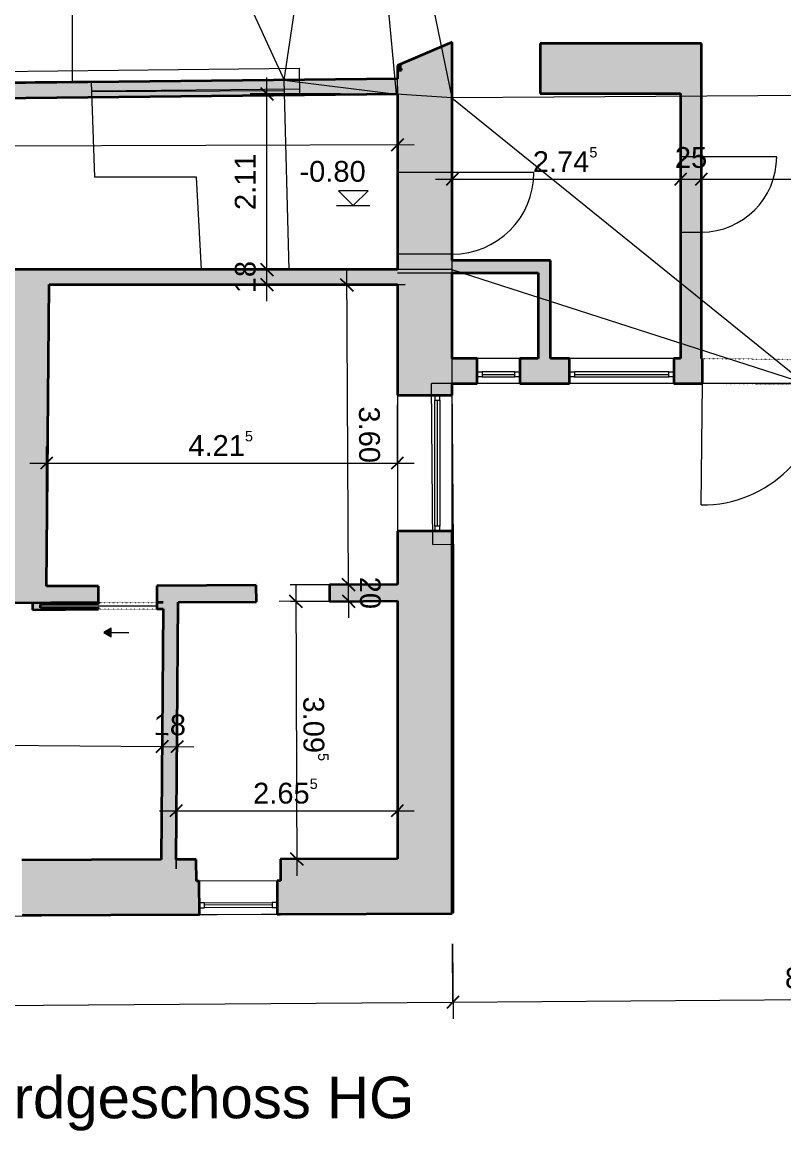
# Model space of a CAD drawing. Header units: millimetres. Extents: x -17984 to 20832, y -17329 to 6888.
# Drawn here: x -1425 to 7726, y -17329 to -4006 of the extents above; entities that cross this region are included whole.
import ezdxf

# ---------------------------------------------------------------- set-up
doc = ezdxf.new("R2010")
doc.units = ezdxf.units.MM
doc.linetypes.add('Über Schnittebene 1', pattern=[1, 0, -1])
for name, color, linetype, lineweight in [('A-ANNO-DIMS', 211, 'Continuous', 9), ('A-ANNO-DIMS-100', 211, 'Continuous', 9), ('A-ANNO-NOTE', 131, 'Continuous', 9), ('A-DOOR', 31, 'Continuous', 9), ('A-FLOR', 192, 'Continuous', 9), ('A-GLAZ', 151, 'Continuous', 9), ('A-MASS', 70, 'Continuous', 9), ('A-WALL', 113, 'Continuous', 9), ('A-WALL-PATT', 111, 'Continuous', 35), ('G-ANNO-DIMS', 111, 'Continuous', 9), ('G-ANNO-TEXT', 231, 'Continuous', 9)]:
    doc.layers.add(name, color=color, linetype=linetype, lineweight=lineweight)
doc.styles.add('Arial', font='arial.ttf', dxfattribs={"height": 500})
doc.styles.add('Arial_1', font='arial.ttf', dxfattribs={"height": 250})
doc.dimstyles.new('2_5mm_-_Arial', dxfattribs={"dimscale": 304.8, "dimtxt": 255.06485, "dimasz": 0.492126, "dimexe": 0.656168, "dimexo": 0.0625, "dimgap": 0.164042, "dimtad": 1, "dimdec": 1, "dimlfac": 0.1, "dimrnd": 0.5, "dimdsep": 46, "dimtxsty": 'Arial_1', "dimblk1": 'OBLIQUE', "dimblk2": 'OBLIQUE', "dimsah": 1, "dimcen": 0.09, "dimdle": 0.656168, "dimazin": 0, "dimtfac": 1, "dimtdec": 4, "dimtix": 1, "dimtmove": 0, "dimatfit": 3, "dimfxl": 2.296588, "dimfxlon": 1, "dimtvp": 1, "dimtolj": 1, "dimtzin": 0, "dimarcsym": 2})
doc.dimstyles.new('2_5mm_-_Arial_1', dxfattribs={"dimscale": 304.8, "dimtxt": 255.06485, "dimasz": 0.492126, "dimexe": 0.656168, "dimexo": 0.0625, "dimgap": 0.164042, "dimtad": 1, "dimlfac": 0.001, "dimrnd": 0.005, "dimzin": 0, "dimdsep": 46, "dimtxsty": 'Arial_1', "dimblk1": 'OBLIQUE', "dimblk2": 'OBLIQUE', "dimsah": 1, "dimcen": 0.09, "dimdle": 0.656168, "dimazin": 0, "dimtfac": 1, "dimtdec": 4, "dimtix": 1, "dimtmove": 0, "dimatfit": 3, "dimfxl": 2.296588, "dimfxlon": 1, "dimtvp": 1, "dimtolj": 1, "dimtzin": 0, "dimarcsym": 2})

# ---------------------------------------------------------------- blocks, each defined once
blk = doc.blocks.new('Wandschiebeflügel 1-flg - 70 x 1_975-415245-Erdgeschoss HG')
at = {"layer": 'A-DOOR', "linetype": 'Über Schnittebene 1'}
for p, q in [((-350, 64), (350, 64)), ((350, -16), (-350, -16))]:
    blk.add_line(p, q, dxfattribs=at)
at = {"layer": 'A-DOOR'}
blk.add_line((-350, 24), (350, 24), dxfattribs=at)
blk = doc.blocks.new('Fenster 1-flg - Variabel - Fenster 1-flg - Variabel-526720-Erdgeschoss HG')
at = {"layer": 'A-GLAZ'}
for p, q in [((-407, 120), (-467, 120)), ((-467, 120), (-467, 60)), ((-467, 60), (-407, 60)), ((-407, 60), (-407, 120)), ((-407, 120), (407, 120)), ((-407, 90), (407, 90)), ((407, 60), (-407, 60)), ((467, 120), (407, 120)), ((407, 120), (407, 60)), ((407, 60), (467, 60)), ((467, 60), (467, 120))]:
    blk.add_line(p, q, dxfattribs=at)
blk = doc.blocks.new('Fenster 1-flg - Variabel - Fenster 1-flg - Variabel-527151-Erdgeschoss HG')
at = {"layer": 'A-GLAZ'}
for p, q in [((-758, 180), (-818, 180)), ((-818, 180), (-818, 120)), ((-758, 120), (-758, 180)), ((-758, 180), (758, 180)), ((-758, 150), (758, 150)), ((818, 180), (758, 180)), ((758, 180), (758, 120)), ((818, 120), (818, 180)), ((-818, 120), (-758, 120)), ((758, 120), (-758, 120)), ((758, 120), (818, 120))]:
    blk.add_line(p, q, dxfattribs=at)
blk = doc.blocks.new('Fenster 1-flg - Variabel - Fenster 1-flg - Variabel-531383-Erdgeschoss HG')
at = {"layer": 'A-GLAZ'}
for p, q in [((-255, -70), (-255, -10)), ((-255, -10), (-195, -10)), ((-195, -70), (-255, -70)), ((-195, -10), (-195, -70)), ((195, -10), (-195, -10)), ((-195, -40), (195, -40)), ((-195, -70), (195, -70)), ((195, -70), (195, -10)), ((195, -10), (255, -10)), ((255, -70), (195, -70)), ((255, -10), (255, -70))]:
    blk.add_line(p, q, dxfattribs=at)
blk = doc.blocks.new('Fenster 1-flg - Variabel - Fenster 1-flg - Variabel-531395-Erdgeschoss HG')
at = {"layer": 'A-GLAZ'}
for p, q in [((-625, -70), (-625, -10)), ((-625, -10), (-565, -10)), ((-565, -70), (-625, -70)), ((-565, -10), (-565, -70)), ((565, -10), (-565, -10)), ((-565, -40), (565, -40)), ((-565, -70), (565, -70)), ((565, -70), (565, -10)), ((565, -10), (625, -10)), ((625, -70), (565, -70)), ((625, -10), (625, -70))]:
    blk.add_line(p, q, dxfattribs=at)
blk = doc.blocks.new('Drehflügel 1-flg - Variabel - Drehflügel 1-flg - Variabel-535595-Erdgeschoss HG')
at = {"layer": 'A-DOOR', "linetype": 'Über Schnittebene 1'}
for p, q in [((452, 111), (-452, 111)), ((-452, -139), (452, -139))]:
    blk.add_line(p, q, dxfattribs=at)
at = {"layer": 'A-DOOR'}
blk.add_line((452, -1044), (452, -139), dxfattribs=at)
blk.add_arc((452, -139), 905, 180, 270, dxfattribs=at)
blk = doc.blocks.new('Drehflügel 1-flg - Variabel - Drehflügel 1-flg - Variabel-535766-Erdgeschoss HG')
at = {"layer": 'A-DOOR', "linetype": 'Über Schnittebene 1'}
for p, q in [((491, 316), (-491, 316)), ((-491, -344), (491, -344))]:
    blk.add_line(p, q, dxfattribs=at)
at = {"layer": 'A-DOOR'}
blk.add_line((491, -1326), (491, -344), dxfattribs=at)
blk.add_arc((491, -344), 982, 180, 270, dxfattribs=at)
blk = doc.blocks.new('Drehflügel 2-flg - Variabel - Drehflügel 2-flg - Variabel-545345-Erdgeschoss HG')
at = {"layer": 'A-DOOR'}
for p, q in [((-1460, 1624), (-1460, 164)), ((1460, 1624), (1460, 164))]:
    blk.add_line(p, q, dxfattribs=at)
at = {"layer": 'A-DOOR', "linetype": 'Über Schnittebene 1'}
for p, q in [((-1460, 164), (1460, 164)), ((1460, -136), (-1460, -136))]:
    blk.add_line(p, q, dxfattribs=at)
at = {"layer": 'A-DOOR'}
for centre, start, end in [((-1460, 164), 360, 90), ((1460, 164), 90, 180)]:
    blk.add_arc(centre, 1460, start, end, dxfattribs=at)
blk = doc.blocks.new('Höhenkoten - Fertig-4502-Erdgeschoss HG')
at = {"layer": 'G-ANNO-DIMS'}
for p, q in [((1.77, 1.77), (-1.77, 1.77)), ((0, 0), (-1.77, 1.77)), ((0, 0), (1.77, 1.77)), ((-2.01, 0), (1.98, 0))]:
    blk.add_line(p, q, dxfattribs=at)
blk = doc.blocks.new('DIMBLOCK4-Erdgeschoss HG')
at = {"layer": 'A-ANNO-DIMS-100'}
for p, q in [((3743, -5193), (3743, -6093)), ((3743, -5893), (3743, -5193)), ((6486, -5193), (6486, -6093)), ((6486, -5893), (6486, -5193)), ((3543, -5893), (6486, -5893))]:
    blk.add_line(p, q, dxfattribs=at)
at = {"layer": 'A-ANNO-DIMS-100', "lineweight": 25}
for p, q in [((3743, -5893), (3818, -5818)), ((6486, -5893), (6561, -5818)), ((3743, -5893), (3668, -5968)), ((6486, -5893), (6411, -5968))]:
    blk.add_line(p, q, dxfattribs=at)
at = {"layer": 'A-ANNO-DIMS-100', "color": 0, "insert": (4710, -5507), "char_height": 250, "width": 970.26, "attachment_point": 1, "line_spacing_factor": 0.941778, "style": 'Arial_1'}
blk.add_mtext('2.74\\A2\\H0.5x;\\S5^  ;\\H2x;', dxfattribs=at)
blk = doc.blocks.new('_Oblique')
at = {"color": 0, "linetype": 'ByBlock', "lineweight": -2}
blk.add_line((-0.5, -0.5), (0.5, 0.5), dxfattribs=at)
blk = doc.blocks.new('DIMBLOCK5-Erdgeschoss HG')
at = {"layer": 'A-ANNO-DIMS-100'}
for p, q in [((6486, -5193), (6486, -6093)), ((6486, -5893), (6486, -5193)), ((6736, -5193), (6736, -6093)), ((6736, -5893), (6736, -5193)), ((6486, -5893), (6736, -5893))]:
    blk.add_line(p, q, dxfattribs=at)
at = {"layer": 'A-ANNO-DIMS-100', "lineweight": 25}
for p, q in [((6486, -5893), (6561, -5818)), ((6736, -5893), (6811, -5818)), ((6486, -5893), (6411, -5968)), ((6736, -5893), (6661, -5968))]:
    blk.add_line(p, q, dxfattribs=at)
at = {"layer": 'A-ANNO-DIMS-100', "color": 0, "insert": (6417, -5507), "char_height": 250, "width": 465.23, "attachment_point": 1, "line_spacing_factor": 0.941778, "style": 'Arial_1'}
blk.add_mtext('25', dxfattribs=at)
blk = doc.blocks.new('DIMBLOCK6-Erdgeschoss HG')
at = {"layer": 'A-ANNO-DIMS-100'}
for p, q in [((6736, -5193), (6736, -6093)), ((6736, -5893), (6736, -5193)), ((12059, -5193), (12059, -6093)), ((12059, -5893), (12059, -5193)), ((6736, -5893), (12259, -5893))]:
    blk.add_line(p, q, dxfattribs=at)
at = {"layer": 'A-ANNO-DIMS-100', "lineweight": 25}
for p, q in [((6736, -5893), (6811, -5818)), ((12059, -5893), (12134, -5818)), ((6736, -5893), (6661, -5968)), ((12059, -5893), (11984, -5968))]:
    blk.add_line(p, q, dxfattribs=at)
at = {"layer": 'A-ANNO-DIMS-100', "color": 0, "insert": (8993, -5507), "char_height": 250, "width": 970.26, "attachment_point": 1, "line_spacing_factor": 0.941778, "style": 'Arial_1'}
blk.add_mtext('5.32\\A2\\H0.5x;\\S5^  ;\\H2x;', dxfattribs=at)
blk = doc.blocks.new('DIMBLOCK14-Erdgeschoss HG')
at = {"layer": 'A-ANNO-DIMS-100'}
for p, q in [((1862, -10766), (1875, -14263)), ((2562, -10964), (1662, -10967)), ((1862, -10966), (2562, -10964)), ((2574, -14061), (1674, -14064)), ((1874, -14063), (2574, -14061))]:
    blk.add_line(p, q, dxfattribs=at)
at = {"layer": 'A-ANNO-DIMS-100', "lineweight": 25}
for p, q in [((1862, -10966), (1787, -10892)), ((1862, -10966), (1938, -11041)), ((1874, -14063), (1799, -13989)), ((1874, -14063), (1950, -14138))]:
    blk.add_line(p, q, dxfattribs=at)
at = {"layer": 'A-ANNO-DIMS-100', "color": 0, "insert": (2253, -12109), "char_height": 250, "width": 970.26, "attachment_point": 1, "rotation": 270.2224, "line_spacing_factor": 0.941778, "style": 'Arial_1'}
blk.add_mtext('3.09\\A2\\H0.5x;\\S5^  ;\\H2x;', dxfattribs=at)
blk = doc.blocks.new('DIMBLOCK15-Erdgeschoss HG')
at = {"layer": 'A-ANNO-DIMS-100'}
for p, q in [((1797, -10769), (2697, -10764)), ((2497, -10765), (1797, -10769)), ((2499, -11165), (2497, -10765)), ((1798, -10969), (2698, -10964)), ((2498, -10965), (1798, -10969))]:
    blk.add_line(p, q, dxfattribs=at)
at = {"layer": 'A-ANNO-DIMS-100', "lineweight": 25}
for p, q in [((2497, -10765), (2421, -10690)), ((2497, -10765), (2572, -10840)), ((2498, -10965), (2422, -10890)), ((2498, -10965), (2573, -11040))]:
    blk.add_line(p, q, dxfattribs=at)
at = {"layer": 'A-ANNO-DIMS-100', "color": 0, "insert": (2882, -10669), "char_height": 250, "width": 465.23, "attachment_point": 1, "rotation": 270.3182, "line_spacing_factor": 0.941778, "style": 'Arial_1'}
blk.add_mtext('20', dxfattribs=at)
blk = doc.blocks.new('DIMBLOCK16-Erdgeschoss HG')
at = {"layer": 'A-ANNO-DIMS-100'}
for p, q in [((2497, -10765), (2476, -6963)), ((3177, -7159), (2277, -7164)), ((2477, -7163), (3177, -7159)), ((1797, -10769), (2697, -10764)), ((2497, -10765), (1797, -10769))]:
    blk.add_line(p, q, dxfattribs=at)
at = {"layer": 'A-ANNO-DIMS-100', "lineweight": 25}
for p, q in [((2477, -7163), (2401, -7089)), ((2477, -7163), (2552, -7238)), ((2497, -10765), (2421, -10690)), ((2497, -10765), (2572, -10840))]:
    blk.add_line(p, q, dxfattribs=at)
at = {"layer": 'A-ANNO-DIMS-100', "color": 0, "insert": (2871, -8623), "char_height": 250, "width": 814.16, "attachment_point": 1, "rotation": 270.3182, "line_spacing_factor": 0.941778, "style": 'Arial_1'}
blk.add_mtext('3.60', dxfattribs=at)
blk = doc.blocks.new('DIMBLOCK17-Erdgeschoss HG')
at = {"layer": 'A-ANNO-DIMS-100', "lineweight": 25}
for p, q in [((1516, -6980), (1441, -6905)), ((1516, -6980), (1591, -7055)), ((1516, -7160), (1441, -7085)), ((1516, -7160), (1591, -7235))]:
    blk.add_line(p, q, dxfattribs=at)
at = {"layer": 'A-ANNO-DIMS-100'}
for p, q in [((816, -6980), (1716, -6980)), ((1516, -6980), (816, -6980)), ((1516, -7360), (1516, -6980)), ((816, -7160), (1716, -7160)), ((1516, -7160), (816, -7160))]:
    blk.add_line(p, q, dxfattribs=at)
at = {"layer": 'A-ANNO-DIMS-100', "color": 0, "insert": (1130, -7264), "char_height": 250, "width": 465.23, "attachment_point": 1, "rotation": 90, "line_spacing_factor": 0.941778, "style": 'Arial_1'}
blk.add_mtext('18', dxfattribs=at)
blk = doc.blocks.new('DIMBLOCK18-Erdgeschoss HG')
at = {"layer": 'A-ANNO-DIMS-100', "lineweight": 25}
for p, q in [((1516, -4869), (1441, -4794)), ((1516, -4869), (1591, -4944)), ((1516, -6980), (1441, -6905)), ((1516, -6980), (1591, -7055))]:
    blk.add_line(p, q, dxfattribs=at)
at = {"layer": 'A-ANNO-DIMS-100'}
for p, q in [((1516, -6980), (1516, -4669)), ((2216, -4869), (1316, -4869)), ((1516, -4869), (2216, -4869)), ((816, -6980), (1716, -6980)), ((1516, -6980), (816, -6980))]:
    blk.add_line(p, q, dxfattribs=at)
at = {"layer": 'A-ANNO-DIMS-100', "color": 0, "insert": (1130, -6264), "char_height": 250, "width": 814.16, "attachment_point": 1, "rotation": 90, "line_spacing_factor": 0.941778, "style": 'Arial_1'}
blk.add_mtext('2.11', dxfattribs=at)
blk = doc.blocks.new('DIMBLOCK19-Erdgeschoss HG')
at = {"layer": 'A-ANNO-DIMS-100'}
for p, q in [((3083, -4781), (3085, -5681)), ((3085, -5481), (3083, -4781)), ((-7731, -6214), (-7734, -5314)), ((3285, -5480), (-7933, -5514)), ((-7733, -5514), (-7731, -6214))]:
    blk.add_line(p, q, dxfattribs=at)
at = {"layer": 'A-ANNO-DIMS-100', "lineweight": 25}
for p, q in [((-7733, -5514), (-7658, -5438)), ((3085, -5481), (3160, -5405)), ((-7733, -5514), (-7808, -5589)), ((3085, -5481), (3010, -5556))]:
    blk.add_line(p, q, dxfattribs=at)
at = {"layer": 'A-ANNO-DIMS-100', "color": 0, "insert": (-2762, -5112), "char_height": 250, "width": 1046.78, "attachment_point": 1, "rotation": 0.175, "line_spacing_factor": 0.941778, "style": 'Arial_1'}
blk.add_mtext('10.82', dxfattribs=at)
blk = doc.blocks.new('DIMBLOCK21-Erdgeschoss HG')
at = {"layer": 'A-ANNO-DIMS-100'}
for p, q in [((3083, -8604), (3083, -9504)), ((3083, -9304), (3083, -8604)), ((-1131, -10004), (-1131, -9104)), ((-1331, -9304), (3283, -9304)), ((-1131, -9304), (-1131, -10004))]:
    blk.add_line(p, q, dxfattribs=at)
at = {"layer": 'A-ANNO-DIMS-100', "lineweight": 25}
for p, q in [((-1131, -9304), (-1206, -9379)), ((-1131, -9304), (-1056, -9229)), ((3083, -9304), (3008, -9379)), ((3083, -9304), (3158, -9229))]:
    blk.add_line(p, q, dxfattribs=at)
at = {"layer": 'A-ANNO-DIMS-100', "color": 0, "insert": (572, -8918), "char_height": 250, "width": 970.26, "attachment_point": 1, "line_spacing_factor": 0.941778, "style": 'Arial_1'}
blk.add_mtext('4.21\\A2\\H0.5x;\\S5^  ;\\H2x;', dxfattribs=at)
blk = doc.blocks.new('DIMBLOCK24-Erdgeschoss HG')
at = {"layer": 'A-ANNO-DIMS-100'}
for p, q in [((263, -12010), (255, -12910)), ((257, -12710), (263, -12010)), ((-4478, -13373), (-4471, -12473)), ((-4672, -12672), (257, -12710)), ((-4472, -12673), (-4478, -13373))]:
    blk.add_line(p, q, dxfattribs=at)
at = {"layer": 'A-ANNO-DIMS-100', "lineweight": 25}
for p, q in [((-4472, -12673), (-4397, -12599)), ((257, -12710), (333, -12636)), ((-4472, -12673), (-4548, -12748)), ((257, -12710), (181, -12785))]:
    blk.add_line(p, q, dxfattribs=at)
at = {"layer": 'A-ANNO-DIMS-100', "color": 0, "insert": (-2444, -12303), "char_height": 250, "width": 814.16, "attachment_point": 1, "rotation": 359.5496, "line_spacing_factor": 0.941778, "style": 'Arial_1'}
blk.add_mtext('4.73', dxfattribs=at)
blk = doc.blocks.new('DIMBLOCK25-Erdgeschoss HG')
at = {"layer": 'A-ANNO-DIMS-100'}
for p, q in [((263, -12010), (255, -12910)), ((257, -12710), (263, -12010)), ((443, -12012), (435, -12912)), ((437, -12712), (443, -12012)), ((257, -12710), (637, -12713))]:
    blk.add_line(p, q, dxfattribs=at)
at = {"layer": 'A-ANNO-DIMS-100', "lineweight": 25}
for p, q in [((257, -12710), (333, -12636)), ((437, -12712), (513, -12637)), ((257, -12710), (181, -12785)), ((437, -12712), (361, -12786))]:
    blk.add_line(p, q, dxfattribs=at)
at = {"layer": 'A-ANNO-DIMS-100', "color": 0, "insert": (156, -12323), "char_height": 250, "width": 465.23, "attachment_point": 1, "rotation": 359.5496, "line_spacing_factor": 0.941778, "style": 'Arial_1'}
blk.add_mtext('18', dxfattribs=at)
blk = doc.blocks.new('DIMBLOCK26-Erdgeschoss HG')
at = {"layer": 'A-ANNO-DIMS-100'}
for p, q in [((3083, -12782), (3083, -13682)), ((3083, -13482), (3083, -12782)), ((426, -14182), (426, -13282)), ((226, -13482), (3283, -13482)), ((426, -13482), (426, -14182))]:
    blk.add_line(p, q, dxfattribs=at)
at = {"layer": 'A-ANNO-DIMS-100', "lineweight": 25}
for p, q in [((426, -13482), (501, -13407)), ((3083, -13482), (3158, -13407)), ((426, -13482), (351, -13557)), ((3083, -13482), (3008, -13557))]:
    blk.add_line(p, q, dxfattribs=at)
at = {"layer": 'A-ANNO-DIMS-100', "color": 0, "insert": (1350, -13096), "char_height": 250, "width": 970.26, "attachment_point": 1, "line_spacing_factor": 0.941778, "style": 'Arial_1'}
blk.add_mtext('2.65\\A2\\H0.5x;\\S5^  ;\\H2x;', dxfattribs=at)
blk = doc.blocks.new('DIMBLOCK27-Erdgeschoss HG')
at = {"layer": 'A-ANNO-DIMS-100'}
for p, q in [((-8376, -15173), (-8369, -16073)), ((-8370, -15873), (-8376, -15173)), ((3746, -15083), (3752, -15983)), ((3751, -15783), (3746, -15083)), ((-8570, -15875), (3751, -15783))]:
    blk.add_line(p, q, dxfattribs=at)
at = {"layer": 'A-ANNO-DIMS-100', "lineweight": 25}
for p, q in [((3751, -15783), (3825, -15708)), ((-8370, -15873), (-8296, -15798)), ((3751, -15783), (3676, -15859)), ((-8370, -15873), (-8445, -15949))]:
    blk.add_line(p, q, dxfattribs=at)
at = {"layer": 'A-ANNO-DIMS-100', "color": 0, "insert": (-2749, -15445), "char_height": 250, "width": 1046.78, "attachment_point": 1, "rotation": 0.4256, "line_spacing_factor": 0.941778, "style": 'Arial_1'}
blk.add_mtext('12.12', dxfattribs=at)
blk = doc.blocks.new('DIMBLOCK28-Erdgeschoss HG')
at = {"layer": 'A-ANNO-DIMS-100'}
for p, q in [((12404, -15019), (12410, -15919)), ((12409, -15719), (12404, -15019)), ((3746, -15083), (3752, -15983)), ((3751, -15783), (3746, -15083)), ((3751, -15783), (12409, -15719))]:
    blk.add_line(p, q, dxfattribs=at)
at = {"layer": 'A-ANNO-DIMS-100', "lineweight": 25}
for p, q in [((3751, -15783), (3825, -15708)), ((12409, -15719), (12334, -15795)), ((12409, -15719), (12483, -15643)), ((3751, -15783), (3676, -15859))]:
    blk.add_line(p, q, dxfattribs=at)
at = {"layer": 'A-ANNO-DIMS-100', "color": 0, "insert": (7738, -15367), "char_height": 250, "width": 814.16, "attachment_point": 1, "rotation": 0.4256, "line_spacing_factor": 0.941778, "style": 'Arial_1'}
blk.add_mtext('8.66', dxfattribs=at)

msp = doc.modelspace()

# ---------------------------------------------------------------- hatches: boundary and pattern name
at = {"layer": 'A-ANNO-NOTE'}
msp.add_hatch(color=256, dxfattribs=at).paths.add_polyline_path([(-355.9, -11391.773), (-356.465, -11289.993), (-444.327, -11341.373)], flags=0)
at = {"layer": 'A-WALL-PATT', "lineweight": 9, "transparency": 33554585}
for points in [[(3132.983, -4561.01), (3742.983, -4302.081), (3742.983, -4247.763), (3132.983, -4506.692)], [(6735.983, -4863.007), (6735.983, -4263.007), (4797.983, -4263.007), (4797.983, -4863.007), (6485.983, -4863.007)], [(3742.983, -6942.983), (3742.983, -4302.081), (3082.983, -4582.234), (3082.983, -6942.983)], [(3132.983, -4582.234), (3132.983, -4506.692), (3082.983, -4527.916), (3082.983, -4582.234)], [(-7734.876, -4984.531), (3082.983, -4868.632), (3082.983, -4688.621), (-7735.425, -4804.526)], [(6485.983, -8047.983), (6735.983, -8047.983), (6735.983, -4863.007), (6485.983, -4863.007), (6485.983, -7355.716)], [(4772.983, -7017.983), (4772.983, -6867.983), (3742.983, -6867.983), (3742.983, -7017.983)], [(4772.983, -8047.983), (4922.983, -8047.983), (4922.983, -6867.983), (4772.983, -6867.983), (4772.983, -7355.716)], [(3082.983, -7160.007), (3082.983, -6980.007), (-1519.017, -6980.007), (-1519.017, -7160.007), (2177.689, -7160.007)], [(-1653.801, -10788.064), (-1353.798, -10786.398), (-1398.994, -7160.007), (-1699.017, -7160.007), (-1696.578, -7355.716)], [(-1353.798, -10786.398), (-1131.105, -10785.161), (-1101.279, -7160.007), (-1398.994, -7160.007), (-1396.555, -7355.716)], [(246.381, -14069.575), (426.392, -14068.877), (450.701, -10976.379), (270.687, -10977.379), (269.898, -11077.803)]]:
    msp.add_hatch(color=256, dxfattribs=at).paths.add_polyline_path(points, flags=0)
h = msp.add_hatch(color=256, dxfattribs=at)
h.paths.add_polyline_path([(3082.983, -14058.564), (3742.983, -14056.002), (3742.983, -10123.204), (3082.983, -10123.204), (3082.983, -11077.803)], flags=0)
h.paths.add_polyline_path([(3742.983, -8487.983), (3742.983, -6942.983), (3082.983, -6942.983), (3082.983, -8487.983)], flags=0)
h = msp.add_hatch(color=256, dxfattribs=at)
h.paths.add_polyline_path([(6735.983, -8347.983), (6735.983, -8047.983), (6402.983, -8047.983), (6402.983, -8347.983)], flags=0)
h.paths.add_polyline_path([(4697.84, -8347.983), (5152.983, -8347.983), (5152.983, -8047.983), (4552.983, -8047.983), (4552.983, -8347.983)], flags=0)
h.paths.add_polyline_path([(4042.983, -8347.983), (4042.983, -8047.983), (3742.983, -8047.983), (3742.983, -8347.983)], flags=0)
h = msp.add_hatch(color=256, dxfattribs=at)
h.paths.add_polyline_path([(9701.747, -8377.962), (9705.881, -8077.988), (9670.777, -8077.633), (9667.744, -8377.618)], flags=0)
h.paths.add_polyline_path([(6747.894, -8348.104), (6750.926, -8048.119), (6735.983, -8047.968), (6735.983, -8347.983)], flags=0)
h = msp.add_hatch(color=256, dxfattribs=at)
h.paths.add_polyline_path([(-1651.308, -10988.053), (-506.326, -10981.694), (-507.437, -10781.697), (-1653.801, -10788.064), (-1651.967, -10935.19)], flags=0)
h.paths.add_polyline_path([(193.663, -10977.806), (1388.645, -10971.169), (1387.534, -10771.172), (192.553, -10777.809)], flags=0)
h.paths.add_polyline_path([(2268.631, -10966.282), (3082.983, -10961.759), (3082.983, -10761.756), (2267.521, -10766.285)], flags=0)
h = msp.add_hatch(color=256, dxfattribs=at)
h.paths.add_polyline_path([(-1300.869, -11066.108), (-505.881, -11061.693), (-505.992, -11041.693), (-1205.982, -11045.581), (-1206.204, -11005.582), (-506.215, -11001.694), (-506.326, -10981.694), (-1301.313, -10986.11)], flags=0)
h.paths.add_polyline_path([(194.108, -11057.805), (270.058, -11057.383), (270.687, -10977.379), (193.663, -10977.806)], flags=0)
h = msp.add_hatch(color=256, dxfattribs=at)
h.paths.add_polyline_path([(-7705.022, -14760.446), (-6284.701, -14754.932), (-6287.263, -14094.937), (-7707.037, -14100.448)], flags=0)
h.paths.add_polyline_path([(-5284.709, -14751.051), (-3224.724, -14743.054), (-3227.286, -14083.059), (-5287.271, -14091.055), (-5286.262, -14351.054)], flags=0)
h.paths.add_polyline_path([(-1424.738, -14736.067), (670.246, -14727.935), (667.684, -14067.94), (-1427.3, -14076.072), (-1425.708, -14486.069)], flags=0)
h.paths.add_polyline_path([(1680.239, -14724.014), (3742.983, -14716.007), (3742.983, -14056.002), (1677.677, -14064.019), (1678.686, -14324.017)], flags=0)
h = msp.add_hatch(color=256, dxfattribs=at)
h.paths.add_polyline_path([(670.246, -14727.935), (705.246, -14727.799), (703.693, -14327.802), (668.693, -14327.938)], flags=0)
h.paths.add_polyline_path([(1640.239, -14724.17), (1680.239, -14724.014), (1678.686, -14324.017), (1638.686, -14324.173)], flags=0)

# ---------------------------------------------------------------- linework, layer by layer
at = {"layer": 'A-ANNO-NOTE'}
for p, q in [((-356.465, -11289.993), (-444.327, -11341.373)), ((-355.9, -11391.773), (-356.465, -11289.993)), ((-444.327, -11341.373), (-144.393, -11339.707)), ((-444.327, -11341.373), (-355.9, -11391.773))]:
    msp.add_line(p, q, dxfattribs=at)
at = {"layer": 'A-FLOR', "lineweight": 18}
for p, q in [((2549.037, 849.354), (3736.353, -4914.596)), ((3073.43, -4872.339), (2549.037, 837.538)), ((-819.057, -4714.21), (-819.057, -392.407)), ((-257.209, -388.632), (1721.888, -4703.204)), ((1721.888, -4703.204), (2364.614, -371.013)), ((1721.888, -4703.204), (-4928.21, -4758.234)), ((-4928.21, -4758.234), (-819.057, -4714.21)), ((-819.057, -4714.21), (1721.888, -4703.204)), ((1721.888, -4703.204), (3073.43, -4872.339)), ((3073.43, -4872.339), (1726.041, -4862.576)), ((3736.353, -4914.596), (3073.43, -4872.339)), ((12308.983, -4863.007), (3736.353, -4914.596)), ((3742.854, -6942.983), (3736.353, -4914.596)), ((3736.353, -4914.596), (7984.273, -8347.983)), ((3742.983, -6983.068), (3742.854, -6942.99)), ((7984.273, -8347.983), (3742.983, -6983.068))]:
    msp.add_line(p, q, dxfattribs=at)
at = {"layer": 'A-FLOR'}
for p, q in [((1721.888, -4703.204), (-590.02, -4727.973)), ((-550.233, -5867.331), (-590.02, -4727.973)), ((1781.214, -6980.007), (1721.888, -4703.204)), ((669.767, -5867.331), (-550.233, -5867.331)), ((728.08, -6980.007), (669.767, -5867.331)), ((3742.983, -6980.007), (3082.983, -6980.007)), ((3742.983, -8347.983), (3742.983, -6980.007)), ((7984.273, -8347.983), (5152.983, -8347.983)), ((1680.239, -14724.014), (1680.239, -14724.014))]:
    msp.add_line(p, q, dxfattribs=at)
at = {"layer": 'A-MASS'}
for p, q in [((1725.241, -4831.882), (-585.949, -4844.564)), ((3742.983, -10278.995), (3759.269, -10278.995)), ((3759.269, -10278.995), (3759.269, -14713.31)), ((3033, -14718.763), (-8378.348, -14804.443)), ((3759.269, -14713.31), (3742.983, -14713.433))]:
    msp.add_line(p, q, dxfattribs=at)
at = {"layer": 'A-WALL', "color": 7, "lineweight": 35}
for p, q in [((3742.983, -4247.763), (3082.983, -4527.916)), ((3742.983, -6867.983), (3742.983, -4247.763)), ((6735.983, -4263.007), (4797.983, -4263.007)), ((4797.983, -4263.007), (4797.983, -4863.007)), ((6735.983, -8047.983), (6735.983, -4263.007)), ((3082.983, -4527.916), (3082.983, -4688.621)), ((3132.983, -4561.01), (3082.983, -4582.234)), ((3082.983, -4582.234), (3132.983, -4582.234)), ((3132.983, -4582.234), (3132.983, -4561.01)), ((3082.983, -4688.621), (-7735.425, -4804.526)), ((-7734.876, -4984.531), (3082.983, -4868.632)), ((3082.983, -4868.632), (3082.983, -6980.007)), ((4797.983, -4863.007), (6485.983, -4863.007)), ((6485.983, -4863.007), (6485.983, -8047.983)), ((4922.983, -6867.983), (3742.983, -6867.983)), ((4922.983, -8047.983), (4922.983, -6867.983)), ((3082.983, -6980.007), (-1519.017, -6980.007)), ((3742.983, -8047.983), (3742.983, -7017.983)), ((3742.983, -7017.983), (4772.983, -7017.983)), ((4772.983, -7017.983), (4772.983, -8047.983)), ((-1131.105, -10785.161), (-1101.279, -7160.007)), ((-1101.279, -7160.007), (3082.983, -7160.007)), ((3082.983, -7160.007), (3082.983, -8487.983)), ((4042.983, -8047.983), (3742.983, -8047.983)), ((4042.983, -8347.983), (4042.983, -8047.983)), ((4772.983, -8047.983), (4552.983, -8047.983)), ((4552.983, -8047.983), (4552.983, -8347.983)), ((5152.983, -8047.983), (4922.983, -8047.983)), ((5152.983, -8347.983), (5152.983, -8047.983)), ((6485.983, -8047.983), (6402.983, -8047.983)), ((6402.983, -8047.983), (6402.983, -8347.983)), ((6750.926, -8048.119), (6735.983, -8047.968)), ((6747.894, -8348.104), (6750.926, -8048.119)), ((3742.983, -8347.983), (4042.983, -8347.983)), ((3742.983, -8487.983), (3742.983, -8347.983)), ((4552.983, -8347.983), (5152.983, -8347.983)), ((6402.983, -8347.983), (6735.983, -8347.983)), ((6735.983, -8347.983), (6747.894, -8348.104)), ((3082.983, -8487.983), (3742.983, -8487.983)), ((3082.983, -10123.204), (3082.983, -10761.756)), ((3742.983, -10123.204), (3082.983, -10123.204)), ((3742.983, -14716.007), (3742.983, -10123.204)), ((-507.437, -10781.697), (-1131.105, -10785.161)), ((-506.215, -11001.694), (-507.437, -10781.697)), ((1387.534, -10771.172), (192.553, -10777.809)), ((192.553, -10777.809), (194.108, -11057.805)), ((1388.645, -10971.169), (1387.534, -10771.172)), ((3082.983, -10761.756), (2267.521, -10766.285)), ((2267.521, -10766.285), (2268.631, -10966.282)), ((-506.326, -10981.694), (-1651.308, -10988.053)), ((-1301.313, -10986.11), (-1300.869, -11066.108)), ((-1206.204, -11005.582), (-506.215, -11001.694)), ((-1205.982, -11045.581), (-1206.204, -11005.582)), ((-505.992, -11041.693), (-1205.982, -11045.581)), ((-505.881, -11061.693), (-505.992, -11041.693)), ((193.663, -10977.806), (270.687, -10977.379)), ((194.108, -11057.805), (270.058, -11057.383)), ((270.058, -11057.383), (246.381, -14069.575)), ((426.392, -14068.877), (450.701, -10976.379)), ((450.701, -10976.379), (1388.645, -10971.169)), ((2268.631, -10966.282), (3082.983, -10961.759)), ((3082.983, -10961.759), (3082.983, -14058.564)), ((-1300.869, -11066.108), (-505.881, -11061.693)), ((246.381, -14069.575), (-1427.3, -14076.072)), ((667.684, -14067.94), (426.392, -14068.877)), ((668.693, -14327.938), (667.684, -14067.94)), ((3082.983, -14058.564), (1677.677, -14064.019)), ((1677.677, -14064.019), (1678.686, -14324.017)), ((703.693, -14327.802), (668.693, -14327.938)), ((705.246, -14727.799), (703.693, -14327.802)), ((1678.686, -14324.017), (1638.686, -14324.173)), ((1638.686, -14324.173), (1640.239, -14724.17)), ((-1424.738, -14736.067), (705.246, -14727.799)), ((1640.239, -14724.17), (1680.239, -14724.014)), ((1680.239, -14724.014), (3742.983, -14716.007))]:
    msp.add_line(p, q, dxfattribs=at)
at = {"layer": 'A-WALL'}
for p, q in [((-8067.137, -4666.856), (1903.126, -4560.038)), ((1903.126, -4560.038), (1906.567, -4881.235)), ((3082.983, -4868.632), (3082.983, -4688.621)), ((1905.804, -4810.024), (-586.223, -4836.723)), ((6735.983, -5623.007), (6485.983, -5623.007)), ((3742.983, -5811.409), (3082.983, -5811.409)), ((6485.983, -6527.983), (6735.983, -6527.983)), ((3742.983, -6792.983), (3082.983, -6792.983)), ((3082.983, -7017.983), (3742.983, -7017.983)), ((3742.983, -8347.983), (3742.983, -8047.983)), ((4552.983, -8047.983), (4042.983, -8047.983)), ((6402.983, -8047.983), (5152.983, -8047.983)), ((6735.983, -8047.983), (6735.983, -8347.983)), ((5152.983, -8347.983), (3492.974, -8347.983)), ((3509.278, -10281.104), (3492.974, -8347.983)), ((3759.269, -10278.995), (3742.983, -8347.983)), ((3082.983, -8487.983), (3082.983, -10123.204)), ((3742.983, -10123.204), (3742.983, -8487.983)), ((3509.278, -10281.104), (3759.269, -10278.995)), ((-507.437, -10781.697), (-507.437, -10781.697)), ((194.108, -11057.805), (192.553, -10777.809)), ((1387.534, -10771.172), (1387.534, -10771.172)), ((1387.534, -10771.172), (1388.645, -10971.169)), ((2268.631, -10966.282), (2267.521, -10766.285)), ((-505.881, -11061.693), (-505.881, -11061.693)), ((667.684, -14067.94), (668.693, -14327.938)), ((1638.686, -14324.173), (703.693, -14327.802)), ((705.246, -14727.799), (703.693, -14327.802)), ((-1424.738, -14736.067), (1640.239, -14724.17))]:
    msp.add_line(p, q, dxfattribs=at)

# ---------------------------------------------------------------- block references
at = {"layer": 'A-DOOR'}
for name, p, rotation in [('Drehflügel 1-flg - Variabel - Drehflügel 1-flg - Variabel-535595-Erdgeschoss HG', (6596.548, -6075.495), 89.99999999999991), ('Drehflügel 1-flg - Variabel - Drehflügel 1-flg - Variabel-535766-Erdgeschoss HG', (3398.548, -6302.196), 90), ('Drehflügel 2-flg - Variabel - Drehflügel 2-flg - Variabel-545345-Erdgeschoss HG', (8209.481, -8198.435), 179.4208608242092), ('Wandschiebeflügel 1-flg - 70 x 1_975-415245-Erdgeschoss HG', (-155.974, -11043.972), 0.3182234643206485)]:
    msp.add_blockref(name, p, dxfattribs=dict(at, rotation=rotation))
at = {"layer": 'A-GLAZ'}
for name, p in [('Fenster 1-flg - Variabel - Fenster 1-flg - Variabel-531383-Erdgeschoss HG', (4297.983, -8197.983)), ('Fenster 1-flg - Variabel - Fenster 1-flg - Variabel-531395-Erdgeschoss HG', (5777.983, -8197.983))]:
    msp.add_blockref(name, p, dxfattribs=at)
for name, p, rotation in [('Fenster 1-flg - Variabel - Fenster 1-flg - Variabel-527151-Erdgeschoss HG', (3412.983, -9305.594), 270), ('Fenster 1-flg - Variabel - Fenster 1-flg - Variabel-526720-Erdgeschoss HG', (1171.966, -14525.986), 180.2224056914295)]:
    msp.add_blockref(name, p, dxfattribs=dict(at, rotation=rotation))
at = {"layer": 'G-ANNO-DIMS', "xscale": 99.99999999999993, "yscale": 99.99999999999993, "zscale": 99.99999999999993}
msp.add_blockref('Höhenkoten - Fertig-4502-Erdgeschoss HG', (2553.324, -6209.826), dxfattribs=at)

# ---------------------------------------------------------------- texts
at = {"layer": 'G-ANNO-DIMS', "insert": (1906.702, -5673.497), "char_height": 250, "width": 951.89423, "attachment_point": 1, "line_spacing_factor": 0.941778, "style": 'Arial_1'}
msp.add_mtext('-0.80', dxfattribs=at)
at = {"layer": 'G-ANNO-TEXT', "color": 7, "insert": (-1993.416, -16678.251), "char_height": 500, "width": 6517.71937, "attachment_point": 1, "style": 'Arial'}
msp.add_mtext('Erdgeschoss HG', dxfattribs=at)

# ---------------------------------------------------------------- dimensions: what is measured, and where the dimension line sits
at = {"layer": 'A-ANNO-DIMS'}
for base, p1, p2, angle, dimstyle, override, picture, middle in [((-7733.26, -5513.681), (3082.714, -4780.648), (-7731.122, -6213.678), 0.1749689, '2_5mm_-_Arial_1', {"dimpost": '<>', "dimfxl": 10908.374127}, 'DIMBLOCK19-Erdgeschoss HG', (-2324.746, -5319.52)), ((1516.211, -4868.632), (816.211, -6980.007), (2216.211, -4868.632), 90, '2_5mm_-_Arial_1', {"dimpost": '<>', "dimfxl": 2533.359056}, 'DIMBLOCK18-Erdgeschoss HG', (1340.699, -5924.319)), ((1516.211, -6980.007), (816.211, -7160.007), (816.211, -6980.007), 90, '2_5mm_-_Arial', {"dimpost": '<>', "dimfxl": 180}, 'DIMBLOCK17-Erdgeschoss HG', (1338.568, -7070.007)), ((2476.655, -7163.375), (1796.669, -10768.9), (3176.644, -7159.487), 270.3182235, '2_5mm_-_Arial_1', {"dimpost": '<>', "dimfxl": 3864.219204}, 'DIMBLOCK16-Erdgeschoss HG', (2664.382, -8963.206)), ((2496.659, -10765.012), (1797.78, -10968.897), (1796.669, -10768.9), 270.3182235, '2_5mm_-_Arial', {"dimpost": '<>', "dimfxl": 200}, 'DIMBLOCK15-Erdgeschoss HG', (2674.854, -10864.024)), ((257.065, -12710.329), (-4477.62, -13373.133), (262.567, -12010.351), 359.5496241, '2_5mm_-_Arial_1', {"dimpost": '<>', "dimfxl": 4932.195235}, 'DIMBLOCK24-Erdgeschoss HG', (-2106.129, -12514.019)), ((437.06, -12711.744), (262.567, -12010.351), (442.562, -12011.766), 359.5496241, '2_5mm_-_Arial', {"dimpost": '<>', "dimfxl": 180}, 'DIMBLOCK25-Erdgeschoss HG', (348.459, -12533.399)), ((12408.94, -15718.975), (3745.711, -15083.303), (12403.741, -15018.994), 0.4255643, '2_5mm_-_Arial_1', {"dimpost": '<>', "dimfxl": 8658.268836}, 'DIMBLOCK28-Erdgeschoss HG', (8078.606, -15573.491)), ((3750.91, -15783.284), (-8375.608, -15173.336), (3745.711, -15083.303), 0.4255643, '2_5mm_-_Arial_1', {"dimpost": '<>', "dimfxl": 12121.653416}, 'DIMBLOCK27-Erdgeschoss HG', (-2311.053, -15652.793))]:
    dim = msp.add_linear_dim(base=base, p1=p1, p2=p2, angle=angle, dimstyle=dimstyle, override=override, dxfattribs=at)
    dim.commit()
    dim.dimension.update_dxf_attribs({"geometry": picture, "text_midpoint": middle})
for base, p1, p2, text, override, picture, middle in [((6485.983, -5893.315), (3742.983, -5193.315), (6485.983, -5193.315), '\\A1;2.74\\Q;{\\A1;{\\H0.5x;\\S5^ ;}}', {"dimpost": '<>', "dimfxl": 2743}, 'DIMBLOCK4-Erdgeschoss HG', (5114.483, -5717.803)), ((12058.962, -5893.315), (6735.983, -5193.315), (12058.962, -5193.315), '\\A1;5.32\\Q;{\\A1;{\\H0.5x;\\S5^ ;}}', {"dimpost": '<>', "dimfxl": 5322.979349}, 'DIMBLOCK6-Erdgeschoss HG', (9397.473, -5715.586)), ((3082.983, -9303.998), (-1131.105, -10003.998), (3082.983, -8603.998), '\\A1;4.21\\Q;{\\A1;{\\H0.5x;\\S5^ ;}}', {"dimpost": '<>', "dimfxl": 4440.556003}, 'DIMBLOCK21-Erdgeschoss HG', (975.939, -9128.486)), ((3082.983, -13482.066), (426.392, -14182.066), (3082.983, -12782.066), '\\A1;2.65\\Q;{\\A1;{\\H0.5x;\\S5^ ;}}', {"dimpost": '<>', "dimfxl": 3002.911428}, 'DIMBLOCK26-Erdgeschoss HG', (1754.687, -13304.422))]:
    dim = msp.add_linear_dim(base=base, p1=p1, p2=p2, text=text, dimstyle='2_5mm_-_Arial_1', override=override, dxfattribs=at)
    dim.commit()
    dim.dimension.update_dxf_attribs({"geometry": picture, "text_midpoint": middle})
dim = msp.add_linear_dim(base=(6735.983, -5893.315), p1=(6485.983, -5193.315), p2=(6735.983, -5193.315), dimstyle='2_5mm_-_Arial', override={"dimpost": '<>', "dimfxl": 250}, dxfattribs=at)
dim.commit()
dim.dimension.update_dxf_attribs({"geometry": 'DIMBLOCK5-Erdgeschoss HG', "text_midpoint": (6610.983, -5715.672)})
dim = msp.add_linear_dim(base=(1874.399, -14063.256), p1=(2562.373, -10963.78), p2=(2574.394, -14060.539), angle=270.2224057, text='\\A1;3.09\\Q;{\\A1;{\\H0.5x;\\S5^ ;}}', dimstyle='2_5mm_-_Arial_1', override={"dimpost": '<>', "dimfxl": 3096.782336}, dxfattribs=at)
dim.commit()
dim.dimension.update_dxf_attribs({"geometry": 'DIMBLOCK14-Erdgeschoss HG', "text_midpoint": (2046.116, -12514.186)})

doc.saveas('drawing.dxf')
